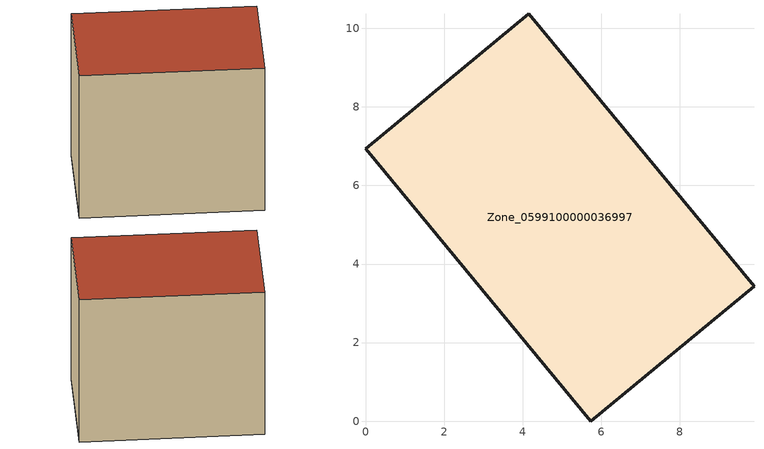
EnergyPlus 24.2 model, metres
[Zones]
Zone_0599100000036997
 floor ground (C_G): 5.73,0 0,6.93 4.16,10.37 9.89,3.44 z0
 wall outside (C_F): 5.73,0 9.89,3.44 4.16,10.37 0,6.93 5.73,0 z0:8.27
 roof outside (C_R): 0,6.93 5.73,0 9.89,3.44 4.16,10.37 z8.27
[BUILDING]
Pand.0599100000036997: North Axis=0; Terrain=City; Loads Convergence Tolerance Value=0.04; Temperature Convergence Tolerance Value=0.4; Solar Distribution=FullExterior; Maximum Number of Warmup Days=25; Minimum Number of Warmup Days=1
[Site:Location]
Rotterdam.The.Hague.AP_ZH_NLD Design_Conditions: Latitude=51.96; Longitude=4.45; Time Zone=1; Elevation=-4.5
[SITE:GROUNDTEMPERATURE:BUILDINGSURFACE]
18, 18, 18, 18, 18, 18, 18, 18, 18, 18, 18, 18
[MATERIAL] Thermal Absorptance=0.9; Solar Absorptance=0.7; Visible Absorptance=0.7
Name | Roughness | Thickness | Conductivity | Density | Specific Heat
G.TC.1975-1991 | MediumSmooth | 0.15 | 0.288461 | 540 | 1210
F.TC.1975-1991 | Rough | 0.3 | 0.230769 | 1920 | 840
R.TC.1975-1991 | MediumRough | 0.2 | 0.153846 | 1500 | 1000
[CONSTRUCTION]
C_G: G.TC.1975-1991
C_F: F.TC.1975-1991
C_R: R.TC.1975-1991
[ZONE]
Zone_0599100000036997: Type=1; Multiplier=1; Ceiling Height=Autocalculate; Volume=Autocalculate; Floor Area=autocalculate; Part of Total Floor Area=Yes
[ZONEINFILTRATION:DESIGNFLOWRATE]
Infil_Zone_0599100000036997: Zone or ZoneList or Space or SpaceList=Zone_0599100000036997; Schedule=AlwaysOn; Design Flow Rate Calculation Method=Flow/Area; Flow Rate per Floor Area=0.003; Constant Term Coefficient=1; Temperature Term Coefficient=0; Velocity Term Coefficient=0; Velocity Squared Term Coefficient=0
[HVACTEMPLATE:ZONE:IDEALLOADSAIRSYSTEM]
Zone_0599100000036997: Maximum Heating Supply Air Temperature=50; Minimum Cooling Supply Air Temperature=13; Maximum Heating Supply Air Humidity Ratio=0.0156; Minimum Cooling Supply Air Humidity Ratio=0.0077; Heating Limit=NoLimit; Cooling Limit=NoLimit; Dehumidification Control Type=ConstantSensibleHeatRatio; Cooling Sensible Heat Ratio=0.7; Dehumidification Setpoint=60; Humidification Control Type=None; Humidification Setpoint=30; Outdoor Air Method=None; Outdoor Air Flow Rate per Person=0.00944; Outdoor Air Flow Rate per Zone Floor Area=0; Outdoor Air Flow Rate per Zone=0; Demand Controlled Ventilation Type=None; Outdoor Air Economizer Type=NoEconomizer; Heat Recovery Type=None; Sensible Heat Recovery Effectiveness=0.7; Latent Heat Recovery Effectiveness=0.65
[ZONECONTROL:THERMOSTAT]
ThermostatControl_Zone_0599100000036997: Zone or ZoneList=Zone_0599100000036997; Control Type Schedule=DualSetpointControlType; Control 1=Thermostat_Zone_0599100000036997; Temperature Difference Between Cutout And Setpoint=0
[THERMOSTATSETPOINT:DUALSETPOINT]
Thermostat_Zone_0599100000036997: Heating Setpoint Temperature Schedule=HeatingSetpoint_Zone_0599100000036997; Cooling Setpoint Temperature Schedule=CoolingSetpoint_Zone_0599100000036997
[SCHEDULE:COMPACT]
HeatingSetpoint_Zone_0599100000036997: Through: 12/31, For: AllDays, Until: 24:00, 21
CoolingSetpoint_Zone_0599100000036997: Through: 12/31, For: AllDays, Until: 24:00, 24
DualSetpointControlType: Through: 12/31, For: AllDays, Until: 24:00, 4
AlwaysOn: Through: 12/31, For: AllDays, Until: 24:00, 1
